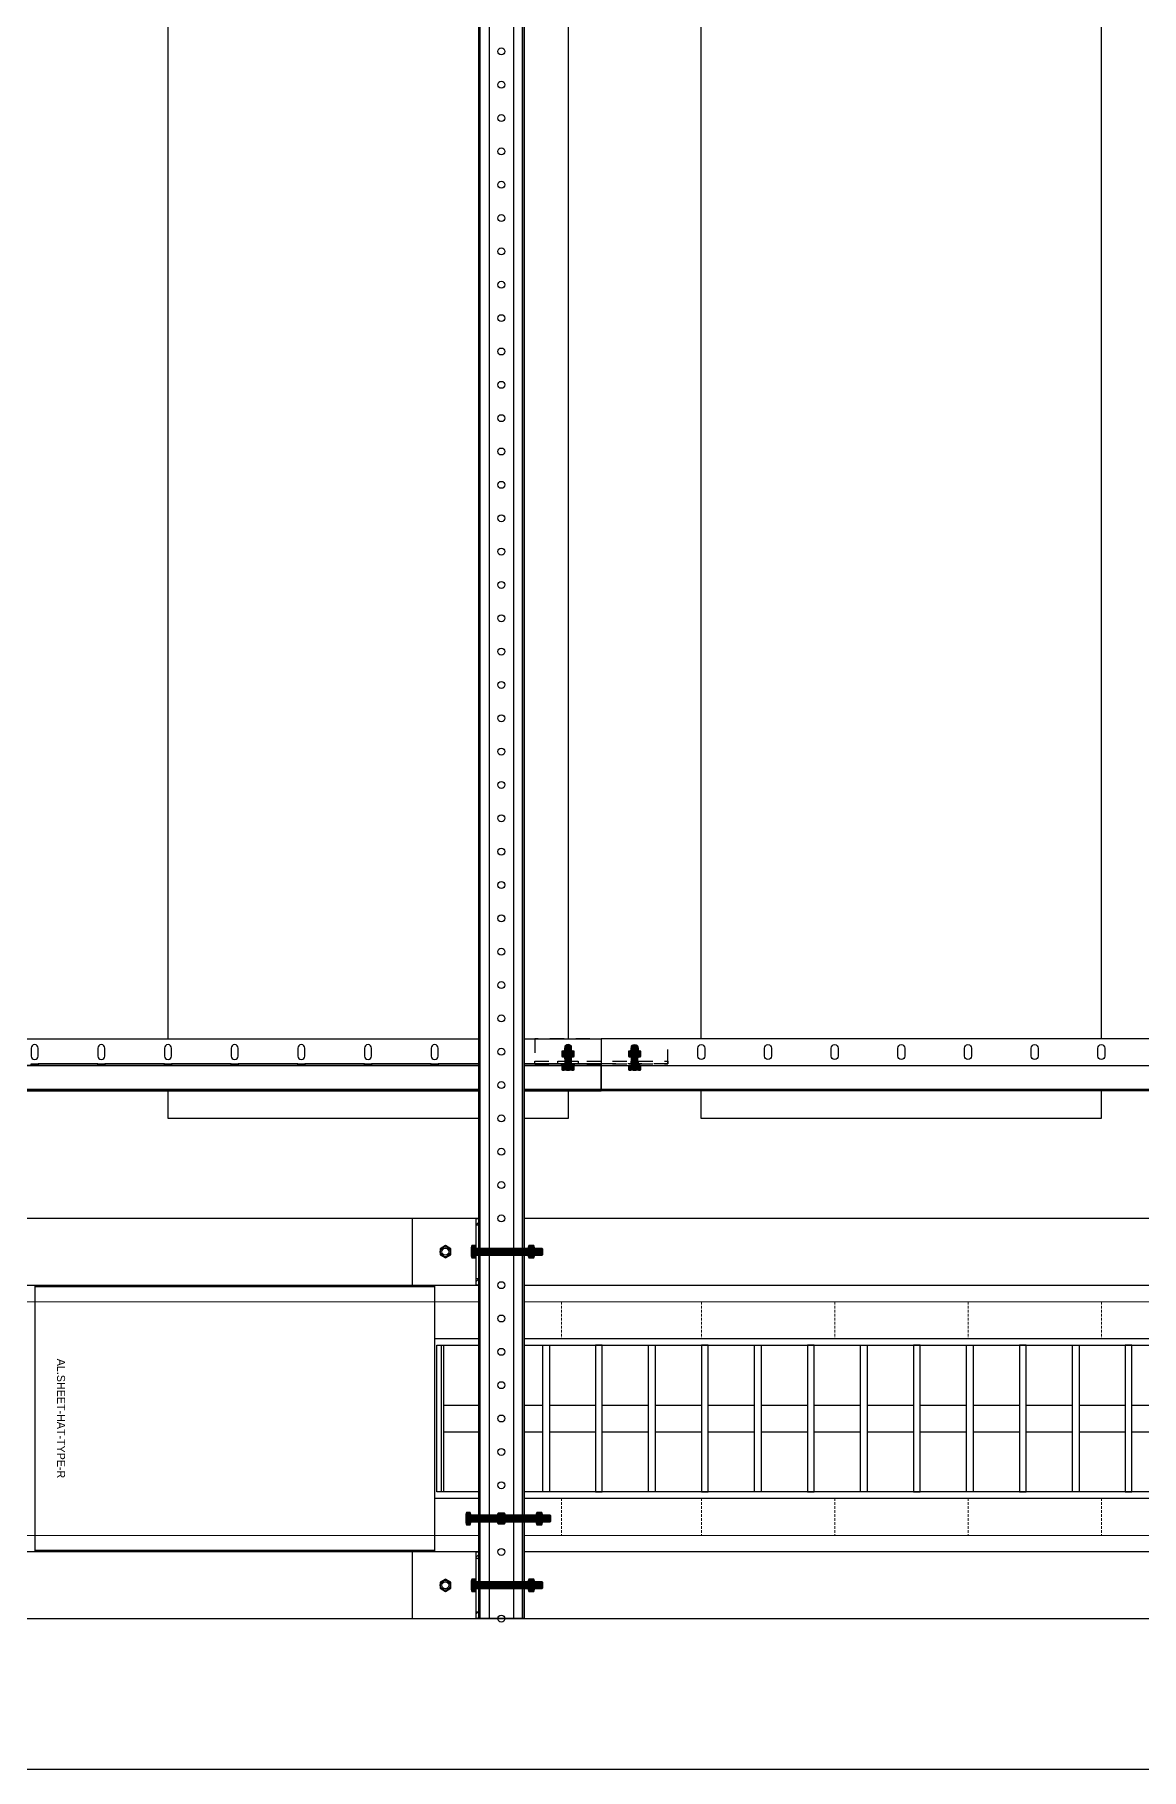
# Model space of a CAD drawing. Header units: millimetres. Extents: x -962357 to -591296, y -223672 to 59420.
# Drawn here: x -786230 to -785400, y -179329 to -178029 of the extents above; entities that cross this region are included whole.
import ezdxf
from ezdxf.enums import TextEntityAlignment as Align

# ---------------------------------------------------------------- set-up
doc = ezdxf.new("R2010")
doc.units = ezdxf.units.MM
doc.linetypes.add('DPA_Hidden 50', pattern=[3, 2, -1])
doc.linetypes.add('TA_HL_003.00000', pattern=[19.5, 10.65, -8.85])
for name, color, linetype in [('000 - H A T C H', 8, 'Continuous'), ('000 - WIPEOUT', 250, 'Continuous'), ('001 - ASCESSORIES', 251, 'Continuous'), ('A04_TUBE SERIES', 2, 'Continuous'), ('A11_ALU.SOLID SHEET', 2, 'Continuous')]:
    doc.layers.add(name, color=color, linetype=linetype)
doc.layers.add('A-GLAZ-CURT', color=2, linetype='Continuous', lineweight=9)
pattern_1 = [(110, (-0.5, 0), (-0.939693, -0.34202), []), (110, (-0.2012, 0.6409), (-0.939693, -0.34202), [1.25, -0.25, 0, -0.25])]

# ---------------------------------------------------------------- blocks, each defined once
blk = doc.blocks.new('*U4626')
at = {"layer": 'A11_ALU.SOLID SHEET', "color": 0}
blk.add_lwpolyline([(300, -98.8), (300, 98.8), (0, 98.8), (0, -98.8)], close=True, dxfattribs=at)
at = {"layer": 'Defpoints', "color": 250}
blk.add_point((0, 0), dxfattribs=at)
blk.add_text('AL.SHEET-HAT-TYPE-R', height=6, rotation=270, dxfattribs=at).set_placement((15, 0), align=Align.BOTTOM_CENTER)
blk = doc.blocks.new('*U4621')
at = {"color": 1}
blk.add_wipeout([(600, -60), (-600, -60), (-600, 60), (600, 60)], dxfattribs=at).dxf.layer = '000 - WIPEOUT'
at = {"layer": '001 - ASCESSORIES', "color": 0}
blk.add_lwpolyline([(600, -60), (-600, -60), (-600, 60), (600, 60)], close=True, dxfattribs=at)
at = {"layer": '001 - ASCESSORIES'}
for points in [[(-593.5, -55), (-598.5, -55), (-598.5, 55), (-593.5, 55)], [(595, -55), (-595, -55), (-595, 55), (595, 55)], [(-558.8, -55), (-553.8, -55), (-553.8, 55), (-558.8, 55)], [(-514, -55), (-519, -55), (-519, 55), (-514, 55)], [(-479.3, -55), (-474.3, -55), (-474.3, 55), (-479.3, 55)], [(-434.6, -55), (-439.6, -55), (-439.6, 55), (-434.6, 55)], [(-399.8, -55), (-394.8, -55), (-394.8, 55), (-399.8, 55)], [(-355.1, -55), (-360.1, -55), (-360.1, 55), (-355.1, 55)], [(-320.4, -55), (-315.4, -55), (-315.4, 55), (-320.4, 55)], [(-275.6, -55), (-280.6, -55), (-280.6, 55), (-275.6, 55)], [(-240.9, -55), (-235.9, -55), (-235.9, 55), (-240.9, 55)], [(-196.2, -55), (-201.2, -55), (-201.2, 55), (-196.2, 55)], [(-161.4, -55), (-156.4, -55), (-156.4, 55), (-161.4, 55)], [(-116.7, -55), (-121.7, -55), (-121.7, 55), (-116.7, 55)], [(-82, -55), (-77, -55), (-77, 55), (-82, 55)]]:
    blk.add_lwpolyline(points, close=True, dxfattribs=at)
for points in [[(-593.5, 10), (-558.8, 10)], [(-553.8, 10), (-519, 10)], [(-514, 10), (-479.3, 10)], [(-474.3, 10), (-439.6, 10)], [(-434.6, 10), (-399.8, 10)], [(-394.8, 10), (-360.1, 10)], [(-355.1, 10), (-320.4, 10)], [(-315.4, 10), (-280.6, 10)], [(-275.6, 10), (-240.9, 10)], [(-235.9, 10), (-201.2, 10)], [(-196.2, 10), (-161.4, 10)], [(-156.4, 10), (-121.7, 10)], [(-116.7, 10), (-82, 10)], [(-77, 10), (-42.2, 10)], [(-593.5, -10), (-558.8, -10)], [(-553.8, -10), (-519, -10)], [(-514, -10), (-479.3, -10)], [(-474.3, -10), (-439.6, -10)], [(-434.6, -10), (-399.8, -10)], [(-394.8, -10), (-360.1, -10)], [(-355.1, -10), (-320.4, -10)], [(-315.4, -10), (-280.6, -10)], [(-275.6, -10), (-240.9, -10)], [(-235.9, -10), (-201.2, -10)], [(-196.2, -10), (-161.4, -10)], [(-156.4, -10), (-121.7, -10)], [(-116.7, -10), (-82, -10)], [(-77, -10), (-42.2, -10)]]:
    blk.add_lwpolyline(points, dxfattribs=at)
blk = doc.blocks.new('*U4646')
blk.add_attdef('EXTR.OVL-LENGTH_', (-25, -59.1), '', height=5)
blk.add_wipeout([(-25, 0), (25, 0), (25, 67400), (-25, 67400)]).dxf.layer = '000 - WIPEOUT'
at = {"layer": 'A04_TUBE SERIES', "color": 0}
blk.add_lwpolyline([(-25, 0), (25, 0), (25, 67400), (-25, 67400)], close=True, dxfattribs=at)
blk = doc.blocks.new('*U4648')
blk.add_attdef('EXTR.OVL-LENGTH_', (-25, -59.1), '', height=5)
blk.add_wipeout([(-25, 0), (25, 0), (25, 67400), (-25, 67400)]).dxf.layer = '000 - WIPEOUT'
at = {"layer": 'A04_TUBE SERIES', "color": 0}
blk.add_lwpolyline([(-25, 0), (25, 0), (25, 67400), (-25, 67400)], close=True, dxfattribs=at)
blk = doc.blocks.new('*U4717')
at = {"color": 3}
for points in [[(-1050, -32050), (1050, -32050), (1050, -32350), (-1050, -32350)], [(-1050, -32450), (1050, -32450), (1050, -32750), (-1050, -32750)]]:
    blk.add_wipeout(points, dxfattribs=at).dxf.layer = '000 - WIPEOUT'
at = {"layer": 'A11_ALU.SOLID SHEET', "color": 0, "linetype": 'ByBlock'}
for points in [[(-1050, -32350), (1050, -32350), (1050, -32050), (-1050, -32050)], [(-1050, -32750), (1050, -32750), (1050, -32450), (-1050, -32450)]]:
    blk.add_lwpolyline(points, close=True, dxfattribs=at)
blk = doc.blocks.new('000 - ASSCESSORIES_FAMELINE_GALV.BRACKET_FITTING_Z-PROFILE_HR-02AA_TOP_VIEW')
blk.add_wipeout([(-1200, 39), (1200, 39), (1200, 0), (-1200, 0)]).dxf.layer = '000 - WIPEOUT'
at = {"layer": '001 - ASCESSORIES', "linetype": 'Continuous'}
for p, q in [((-1200, 39), (1200, 39)), ((-1200, 0), (1200, 0))]:
    blk.add_line(p, q, dxfattribs=at)
at = {"layer": '001 - ASCESSORIES', "color": 1, "linetype": 'ByBlock'}
for p, q in [((822.4, 20.2), (822.4, 19)), ((872.4, 20.2), (872.4, 19)), ((922.4, 20.2), (922.4, 19)), ((972.4, 20.2), (972.4, 19)), ((1022.4, 20.2), (1022.4, 19)), ((1072.4, 20.2), (1072.4, 19)), ((1122.4, 20.2), (1122.4, 19)), ((1172.4, 20.2), (1172.4, 19))]:
    blk.add_line(p, q, dxfattribs=at)
at = {"layer": '001 - ASCESSORIES', "color": 0, "linetype": 'ByBlock'}
blk.add_lwpolyline([(-1200, 39), (1200, 39), (1200, 19), (-1200, 19)], close=True, dxfattribs=at)
at = {"layer": '001 - ASCESSORIES'}
for points in [[(777.6, 26), (777.6, 32, 1), (772.4, 32), (772.4, 26, 1)], [(827.6, 26), (827.6, 32, 1), (822.4, 32), (822.4, 26, 1)], [(877.6, 26), (877.6, 32, 1), (872.4, 32), (872.4, 26, 1)], [(927.6, 26), (927.6, 32, 1), (922.4, 32), (922.4, 26, 1)], [(977.6, 26), (977.6, 32, 1), (972.4, 32), (972.4, 26, 1)], [(1027.6, 26), (1027.6, 32, 1), (1022.4, 32), (1022.4, 26, 1)], [(1077.6, 26), (1077.6, 32, 1), (1072.4, 32), (1072.4, 26, 1)], [(1127.6, 26), (1127.6, 32, 1), (1122.4, 32), (1122.4, 26, 1)], [(1177.6, 26), (1177.6, 32, 1), (1172.4, 32), (1172.4, 26, 1)]]:
    blk.add_lwpolyline(points, format="xyb", close=True, dxfattribs=at)
blk.add_lwpolyline([(-1200, 19), (1200, 19), (1200, 0), (-1200, 0)], close=True, dxfattribs=at)
at = {"layer": '001 - ASCESSORIES', "color": 1, "linetype": 'ByBlock'}
for points in [[(772.4, 20.2), (777.6, 20.2), (777.6, 19), (772.4, 19)], [(822.4, 20.2), (777.6, 20.2), (777.6, 19), (822.4, 19)], [(822.4, 20.2), (827.6, 20.2), (827.6, 19), (822.4, 19)], [(872.4, 20.2), (827.6, 20.2), (827.6, 19), (872.4, 19)], [(872.4, 20.2), (877.6, 20.2), (877.6, 19), (872.4, 19)], [(922.4, 20.2), (877.6, 20.2), (877.6, 19), (922.4, 19)], [(922.4, 20.2), (927.6, 20.2), (927.6, 19), (922.4, 19)], [(972.4, 20.2), (927.6, 20.2), (927.6, 19), (972.4, 19)], [(972.4, 20.2), (977.6, 20.2), (977.6, 19), (972.4, 19)], [(1022.4, 20.2), (977.6, 20.2), (977.6, 19), (1022.4, 19)], [(1022.4, 20.2), (1027.6, 20.2), (1027.6, 19), (1022.4, 19)], [(1072.4, 20.2), (1027.6, 20.2), (1027.6, 19), (1072.4, 19)], [(1072.4, 20.2), (1077.6, 20.2), (1077.6, 19), (1072.4, 19)], [(1122.4, 20.2), (1077.6, 20.2), (1077.6, 19), (1122.4, 19)], [(1122.4, 20.2), (1127.6, 20.2), (1127.6, 19), (1122.4, 19)], [(1172.4, 20.2), (1127.6, 20.2), (1127.6, 19), (1172.4, 19)], [(1172.4, 20.2), (1177.6, 20.2), (1177.6, 19), (1172.4, 19)], [(1200, 20.2), (1177.6, 20.2), (1177.6, 19), (1200, 19)]]:
    blk.add_lwpolyline(points, close=True, dxfattribs=at)
at = {"layer": '001 - ASCESSORIES', "color": 2}
blk.add_lwpolyline([(-1200, 1.2), (1200, 1.2), (1200, 0), (-1200, 0)], close=True, dxfattribs=at)
blk = doc.blocks.new('000 - ASSCESSORIES_FAMELINE_GALV._SPICE-FOR_HR-02A_TOP_VIEW')
at = {"layer": '001 - ASCESSORIES', "color": 0, "linetype": 'ByBlock'}
blk.add_lwpolyline([(-50, 0), (50, 0), (50, 18.8), (-50, 18.8)], close=True, dxfattribs=at)
at = {"layer": '001 - ASCESSORIES', "linetype": 'ByBlock'}
blk.add_lwpolyline([(-50, 2), (50, 2), (50, 0), (-50, 0)], close=True, dxfattribs=at)
at = {"layer": '001 - ASCESSORIES', "color": 1}
for points in [[(-32.6, 2), (-17.4, 2), (-17.4, 0), (-32.6, 0)], [(22.4, 2), (27.6, 2), (27.6, 0), (22.4, 0)]]:
    blk.add_lwpolyline(points, close=True, dxfattribs=at)
blk = doc.blocks.new('*U4662')
at = {"color": 1}
for p, q in [((-3.5, 4.5), (3.5, 4.5)), ((-3.5, 0), (3.5, 0))]:
    blk.add_line(p, q, dxfattribs=at)
at = {"color": 0}
for points in [[(-2.3, 4.2, 0.249893), (-4.6, 4.2), (-4.6, 0.3, 0.249893), (-2.3, 0.3)], [(2.3, 4.2, 0.062422), (0, 4.5, 0.062422), (-2.3, 4.2), (-2.3, 0.3, 0.061692), (0, 0, 0.061692), (2.3, 0.3)], [(4.6, 4.2, 0.249893), (2.3, 4.2), (2.3, 0.3, 0.249893), (4.6, 0.3)]]:
    blk.add_lwpolyline(points, format="xyb", close=True, dxfattribs=at)
blk = doc.blocks.new('*U4707')
at = {"layer": '000 - H A T C H'}
h = blk.add_hatch(color=250, dxfattribs=at)
h.dxf.hatch_style = 1
edge = h.paths.add_edge_path()
edge.add_line((0.3, 4.6), (4.2, 4.6))
edge.add_arc((2, 3.5), 2.45, 0, 28.0609, ccw=False)
edge.add_line((4.5, 3.5), (4.5, 0))
edge.add_arc((-4.9, 0), 9.36, -0.0239, 0.0239, ccw=False)
edge.add_line((4.5, 0), (4.5, 0))
edge.add_arc((-4.9, 0), 9.36, -0.0239, 0.0239, ccw=False)
edge.add_line((4.5, 0), (4.5, -3.5))
edge.add_arc((2, -3.5), 2.45, -28.0609, 0, ccw=False)
edge.add_line((4.2, -4.6), (0.3, -4.6))
edge.add_arc((2.5, -3.5), 2.45, 180, 208.0609, ccw=False)
edge.add_line((0, -3.5), (0, 3.5))
edge.add_arc((2.5, 3.5), 2.45, 151.9391, 180, ccw=False)
at = {"layer": '001 - ASCESSORIES', "color": 0, "rotation": 270}
blk.add_blockref('*U4662', (0, 0), dxfattribs=at)
blk = doc.blocks.new('*U4682')
at = {"color": 1}
for p, q in [((-3.5, 3.5), (3.5, 3.5)), ((-3.5, 0), (3.5, 0))]:
    blk.add_line(p, q, dxfattribs=at)
at = {"color": 0}
for points in [[(-2.3, 3.2, 0.249855), (-4.6, 3.2), (-4.6, 0.3, 0.249855), (-2.3, 0.3)], [(2.3, 3.2, 0.062432), (0, 3.5, 0.062432), (-2.3, 3.2), (-2.3, 0.3, 0.061701), (0, 0, 0.061701), (2.3, 0.3)], [(4.6, 3.2, 0.249855), (2.3, 3.2), (2.3, 0.3, 0.249855), (4.6, 0.3)]]:
    blk.add_lwpolyline(points, format="xyb", close=True, dxfattribs=at)
blk = doc.blocks.new('*U4688')
at = {"layer": '000 - H A T C H'}
h = blk.add_hatch(dxfattribs=at)
h.set_pattern_fill('ANSI35', color=8, scale=4, angle=65)
h.set_pattern_definition(pattern_1)
h.paths.add_polyline_path([(0, -2.5), (14.5, -2.5), (14.5, 2.5), (0, 2.5)])
at = {"color": 8}
blk.add_line((14.5, -2.5), (14.5, 2.5), dxfattribs=at)
at = {"color": 1}
blk.add_lwpolyline([(14.5, 2.5), (0, 2.5), (0, -2.5), (14.5, -2.5), (15, -2), (15, 2)], close=True, dxfattribs=at)
blk = doc.blocks.new('*U4699')
at = {"layer": '000 - H A T C H'}
h = blk.add_hatch(color=250, dxfattribs=at)
h.dxf.hatch_style = 1
edge = h.paths.add_edge_path()
edge.add_line((-0.3, -4.6), (-3.2, -4.6))
edge.add_arc((-1, -3.5), 2.45, 180, 208.0569, ccw=False)
edge.add_line((-3.5, -3.5), (-3.5, 0))
edge.add_arc((5.9, 0), 9.36, 179.9761, 180.0239, ccw=False)
edge.add_line((-3.5, 0), (-3.5, 0))
edge.add_arc((5.9, 0), 9.36, 179.9761, 180.0239, ccw=False)
edge.add_line((-3.5, 0), (-3.5, 3.5))
edge.add_arc((-1, 3.5), 2.45, 151.9431, 180, ccw=False)
edge.add_line((-3.2, 4.6), (-0.3, 4.6))
edge.add_arc((-2.5, 3.5), 2.45, 360, 388.0569, ccw=False)
edge.add_line((0, 3.5), (0, -3.5))
edge.add_arc((-2.5, -3.5), 2.45, 331.9431, 360, ccw=False)
blk.add_blockref('*U4688', (0, 0))
at = {"layer": '001 - ASCESSORIES', "rotation": 90}
blk.add_blockref('*U4682', (0, 0), dxfattribs=at)
blk = doc.blocks.new('*U4946')
at = {"linetype": 'ByBlock'}
blk.add_wipeout([(-33561, 0), (-32400, 0), (-32400, 39), (-33561, 39)], dxfattribs=at).dxf.layer = '001 - ASCESSORIES'
at = {"color": 1, "linetype": 'ByBlock'}
for points in [[(-32777.6, 7), (-32777.6, 13, -1), (-32772.4, 13), (-32772.4, 7, -1)], [(-32727.6, 7), (-32727.6, 13, -1), (-32722.4, 13), (-32722.4, 7, -1)], [(-32677.6, 7), (-32677.6, 13, -1), (-32672.4, 13), (-32672.4, 7, -1)], [(-32627.6, 7), (-32627.6, 13, -1), (-32622.4, 13), (-32622.4, 7, -1)], [(-32577.6, 7), (-32577.6, 13, -1), (-32572.4, 13), (-32572.4, 7, -1)], [(-32527.6, 7), (-32527.6, 13, -1), (-32522.4, 13), (-32522.4, 7, -1)], [(-32477.6, 7), (-32477.6, 13, -1), (-32472.4, 13), (-32472.4, 7, -1)], [(-32427.6, 7), (-32427.6, 13, -1), (-32422.4, 13), (-32422.4, 7, -1)]]:
    blk.add_lwpolyline(points, format="xyb", close=True, dxfattribs=at)
at = {"layer": '001 - ASCESSORIES', "linetype": 'ByBlock', "rotation": 180}
blk.add_blockref('000 - ASSCESSORIES_FAMELINE_GALV.BRACKET_FITTING_Z-PROFILE_HR-02AA_TOP_VIEW', (-31200, 39), dxfattribs=at)
at = {"layer": '001 - ASCESSORIES', "rotation": 270}
for name, p in [('*U4699', (-32425, 20)), ('*U4707', (-32425, 13.6))]:
    blk.add_blockref(name, p, dxfattribs=at)
at = {"color": 1, "linetype": 'ByBlock'}
blk.add_lwpolyline([(-32400, 20), (-33561, 20), (-33561, 39), (-32400, 39)], close=True, dxfattribs=at)
at = {"layer": '001 - ASCESSORIES'}
blk.add_lwpolyline([(-33561, 39), (-32400, 39), (-32400, 37.8), (-33561, 37.8)], close=True, dxfattribs=at)
at = {"layer": '001 - ASCESSORIES', "color": 1, "linetype": 'ByBlock'}
blk.add_lwpolyline([(-33561, 0), (-32400, 0), (-32400, 20), (-33561, 20)], close=True, dxfattribs=at)
at = {"layer": '001 - ASCESSORIES', "linetype": 'TA_HL_003.00000', "rotation": 180}
blk.add_blockref('000 - ASSCESSORIES_FAMELINE_GALV._SPICE-FOR_HR-02A_TOP_VIEW', (-32400, 18.8), dxfattribs=at)
at = {"layer": '001 - ASCESSORIES', "rotation": 270}
for name, p in [('*U4699', (-32375, 20)), ('*U4707', (-32375, 13.6))]:
    blk.add_blockref(name, p, dxfattribs=at)
blk = doc.blocks.new('*U4945')
at = {"color": 6}
blk.add_wipeout([(1425, -17), (-1425, -17), (-1425, 17), (1425, 17)], dxfattribs=at).dxf.layer = '000 - WIPEOUT'
at = {"layer": '001 - ASCESSORIES', "color": 0, "linetype": 'ByBlock'}
for p, q in [((1425, 15.8), (-1425, 15.8)), ((1425, -15.8), (-1425, -15.8))]:
    blk.add_line(p, q, dxfattribs=at)
at = {"layer": '001 - ASCESSORIES', "color": 1}
blk.add_lwpolyline([(1425, 17), (1425, -17), (-1425, -17), (-1425, 17)], close=True, dxfattribs=at)
at = {"layer": '001 - ASCESSORIES', "color": 0, "linetype": 'ByBlock'}
for points in [[(-1425, 17), (-1425, 9), (1425, 9), (1425, 17)], [(-1425, -9), (-1425, -17), (1425, -17), (1425, -9)]]:
    blk.add_lwpolyline(points, close=True, dxfattribs=at)
at = {"layer": '001 - ASCESSORIES', "color": 1, "linetype": 'Continuous'}
for centre in [(250, 0), (275, 0), (300, 0), (325, 0), (350, 0), (375, 0), (400, 0), (425, 0), (450, 0), (475, 0), (500, 0), (525, 0), (550, 0), (575, 0), (600, 0), (625, 0), (650, 0), (675, 0), (700, 0), (725, 0), (750, 0), (775, 0), (800, 0), (825, 0), (850, 0), (875, 0), (900, 0), (925, 0), (950, 0), (975, 0), (1000, 0), (1025, 0), (1050, 0), (1075, 0), (1100, 0), (1125, 0), (1150, 0), (1175, 0), (1200, 0), (1225, 0), (1250, 0), (1275, 0), (1300, 0), (1325, 0), (1350, 0), (1375, 0), (1400, 0), (1425, 0)]:
    blk.add_circle(centre, 2.6, dxfattribs=at)
blk = doc.blocks.new('*U4663')
at = {"layer": '001 - ASCESSORIES', "color": 0}
blk.add_lwpolyline([(4.6, 0), (2.3, 4), (-2.3, 4), (-4.6, 0), (-2.3, -4), (2.3, -4)], close=True, dxfattribs=at)
at = {"layer": '001 - ASCESSORIES', "color": 8}
blk.add_circle((0, 0), 3.85, dxfattribs=at)
at = {"layer": '001 - ASCESSORIES', "color": 0}
blk.add_circle((0, 0), 2.6, dxfattribs=at)
blk = doc.blocks.new('*U4664')
at = {"layer": '000 - H A T C H'}
h = blk.add_hatch(color=250, dxfattribs=at)
h.dxf.hatch_style = 1
h.paths.add_polyline_path([(4, -2.3), (4, 2.3), (0, 4.6), (-4, 2.3), (-4, -2.3), (0, -4.6)])
h.paths.add_polyline_path([(0, -2.6, -1), (0, 2.6, -1)], flags=16)
at = {"layer": '001 - ASCESSORIES', "color": 0, "rotation": 270}
blk.add_blockref('*U4663', (0, 0), dxfattribs=at)
blk = doc.blocks.new('*U4696')
at = {"layer": '000 - H A T C H'}
h = blk.add_hatch(dxfattribs=at)
h.set_pattern_fill('ANSI35', color=8, scale=4, angle=65)
h.set_pattern_definition(pattern_1)
h.paths.add_polyline_path([(0, -2.5), (59.5, -2.5), (59.5, 2.5), (0, 2.5)])
at = {"color": 8}
blk.add_line((59.5, -2.5), (59.5, 2.5), dxfattribs=at)
at = {"color": 1}
blk.add_lwpolyline([(59.5, 2.5), (0, 2.5), (0, -2.5), (59.5, -2.5), (60, -2), (60, 2)], close=True, dxfattribs=at)
blk = doc.blocks.new('*U4748')
at = {"layer": '000 - H A T C H'}
h = blk.add_hatch(color=250, dxfattribs=at)
h.dxf.hatch_style = 1
edge = h.paths.add_edge_path()
edge.add_line((-0.3, -4.6), (-3.2, -4.6))
edge.add_arc((-1, -3.5), 2.45, 180, 208.0569, ccw=False)
edge.add_line((-3.5, -3.5), (-3.5, 0))
edge.add_arc((5.9, 0), 9.36, 179.9761, 180.0239, ccw=False)
edge.add_line((-3.5, 0), (-3.5, 0))
edge.add_arc((5.9, 0), 9.36, 179.9761, 180.0239, ccw=False)
edge.add_line((-3.5, 0), (-3.5, 3.5))
edge.add_arc((-1, 3.5), 2.45, 151.9431, 180, ccw=False)
edge.add_line((-3.2, 4.6), (-0.3, 4.6))
edge.add_arc((-2.5, 3.5), 2.45, 360, 388.0569, ccw=False)
edge.add_line((0, 3.5), (0, -3.5))
edge.add_arc((-2.5, -3.5), 2.45, 331.9431, 360, ccw=False)
blk.add_blockref('*U4696', (0, 0))
at = {"layer": '001 - ASCESSORIES', "rotation": 90}
blk.add_blockref('*U4682', (0, 0), dxfattribs=at)
blk = doc.blocks.new('*U4821')
at = {"layer": '001 - ASCESSORIES'}
blk.add_blockref('*U4748', (-23, 0), dxfattribs=at)
at = {"layer": '001 - ASCESSORIES', "color": 2}
for rotation in [90, 90, 270, 270]:
    blk.add_blockref('*U4664', (0, 0), dxfattribs=dict(at, rotation=rotation))
at = {"layer": '001 - ASCESSORIES', "color": 1}
blk.add_blockref('*U4707', (26.2, 0), dxfattribs=at)
blk = doc.blocks.new('000 - ASSCESSORIES_FAMELINE_AL.EXTR._L-PROFILE_50x68mm._non-code_TOP_VIEW')
blk.add_wipeout([(-50, -25), (0, -25), (0, 25), (-50, 25)]).dxf.layer = '000 - WIPEOUT'
at = {"layer": '000 - H A T C H'}
h = blk.add_hatch(dxfattribs=at)
h.set_pattern_fill('ANSI32', color=8, scale=0.5)
h.set_pattern_definition([(45, (-14193.569, 11847.092), (-3.367596, 3.367596), []), (45, (-14191.324, 11847.092), (-3.367596, 3.367596), [])])
h.paths.add_polyline_path([(-2, 20), (0, 20), (0, 25), (-2, 25)])
h.paths.add_polyline_path([(0, -20), (-2, -20), (-2, -25), (0, -25)])
at = {"layer": '001 - ASCESSORIES', "color": 0}
for p, q in [((0, 20), (-2, 20)), ((-2, -20), (0, -20))]:
    blk.add_line(p, q, dxfattribs=at)
at = {"layer": '001 - ASCESSORIES', "color": 1}
blk.add_line((-2, -20), (-2, 20), dxfattribs=at)
at = {"layer": '001 - ASCESSORIES'}
blk.add_lwpolyline([(-50, -25), (0, -25), (0, 25), (-50, 25)], close=True, dxfattribs=at)
at = {"layer": '001 - ASCESSORIES', "color": 0}
for points in [[(-2, 25), (0, 25), (0, 20), (-2, 20)], [(-2, -20), (0, -20), (0, -25), (-2, -25)]]:
    blk.add_lwpolyline(points, close=True, dxfattribs=at)
at = {"layer": '001 - ASCESSORIES', "color": 1}
blk.add_circle((-25, 0), 2.6, dxfattribs=at)
blk = doc.blocks.new('*U4738')
at = {"layer": '001 - ASCESSORIES', "color": 0}
blk.add_blockref('000 - ASSCESSORIES_FAMELINE_AL.EXTR._L-PROFILE_50x68mm._non-code_TOP_VIEW', (0, 0), dxfattribs=at)
blk = doc.blocks.new('*U4683')
blk.add_circle((0, 0), 3.66)
at = {"layer": '001 - ASCESSORIES', "color": 0}
blk.add_lwpolyline([(4.6, 0), (2.3, 4), (-2.3, 4), (-4.6, 0), (-2.3, -4), (2.3, -4)], close=True, dxfattribs=at)
at = {"layer": '001 - ASCESSORIES', "color": 8}
blk.add_circle((0, 0), 3.85, dxfattribs=at)
blk = doc.blocks.new('*U4715')
at = {"layer": '001 - ASCESSORIES', "rotation": 90}
blk.add_blockref('*U4683', (0, 0), dxfattribs=at)
blk = doc.blocks.new('*U4751')
at = {"layer": '001 - ASCESSORIES'}
blk.add_blockref('*U4715', (0, 0), dxfattribs=at)
blk = doc.blocks.new('*U4694')
at = {"layer": '000 - H A T C H'}
h = blk.add_hatch(dxfattribs=at)
h.set_pattern_fill('ANSI35', color=8, scale=4, angle=65)
h.set_pattern_definition(pattern_1)
h.paths.add_polyline_path([(0, -2.5), (49.5, -2.5), (49.5, 2.5), (0, 2.5)])
at = {"color": 8}
blk.add_line((49.5, -2.5), (49.5, 2.5), dxfattribs=at)
at = {"color": 1}
blk.add_lwpolyline([(49.5, 2.5), (0, 2.5), (0, -2.5), (49.5, -2.5), (50, -2), (50, 2)], close=True, dxfattribs=at)
blk = doc.blocks.new('*U4746')
at = {"layer": '000 - H A T C H'}
h = blk.add_hatch(color=250, dxfattribs=at)
h.dxf.hatch_style = 1
edge = h.paths.add_edge_path()
edge.add_line((-0.3, -4.6), (-3.2, -4.6))
edge.add_arc((-1, -3.5), 2.45, 180, 208.0569, ccw=False)
edge.add_line((-3.5, -3.5), (-3.5, 0))
edge.add_arc((5.9, 0), 9.36, 179.9761, 180.0239, ccw=False)
edge.add_line((-3.5, 0), (-3.5, 0))
edge.add_arc((5.9, 0), 9.36, 179.9761, 180.0239, ccw=False)
edge.add_line((-3.5, 0), (-3.5, 3.5))
edge.add_arc((-1, 3.5), 2.45, 151.9431, 180, ccw=False)
edge.add_line((-3.2, 4.6), (-0.3, 4.6))
edge.add_arc((-2.5, 3.5), 2.45, 360, 388.0569, ccw=False)
edge.add_line((0, 3.5), (0, -3.5))
edge.add_arc((-2.5, -3.5), 2.45, 331.9431, 360, ccw=False)
blk.add_blockref('*U4694', (0, 0))
at = {"layer": '001 - ASCESSORIES', "rotation": 90}
blk.add_blockref('*U4682', (0, 0), dxfattribs=at)
blk = doc.blocks.new('*U4752')
at = {"layer": '001 - ASCESSORIES'}
for name, p in [('*U4746', (0, 0)), ('*U4707', (39.2, 0))]:
    blk.add_blockref(name, p, dxfattribs=at)
blk = doc.blocks.new('*U4794')
at = {"color": 2}
blk.add_blockref('*U4738', (0, 0), dxfattribs=at)
for name, p in [('*U4751', (-25, 0)), ('*U4752', (-2, 0))]:
    blk.add_blockref(name, p)
blk = doc.blocks.new('*U4956')
blk.add_lwpolyline([(27650, -552), (-107450, -552), (-107450, -3555), (27650, -3555)], close=True)
at = {"layer": 'A11_ALU.SOLID SHEET', "color": 1}
blk.add_blockref('*U4626', (-41550, -3292), dxfattribs=at)
blk.add_blockref('*U4621', (-40650, -3292))
at = {"layer": 'A04_TUBE SERIES', "color": 0, "linetype": 'ByBlock', "rotation": 90}
for name, p in [('*U4646', (-39950, -3167)), ('*U4648', (-39950, -3417))]:
    blk.add_blockref(name, p, dxfattribs=at)
at = {"layer": 'A11_ALU.SOLID SHEET', "color": 0, "linetype": 'ByBlock', "xscale": -1, "rotation": 90}
blk.add_blockref('*U4717', (-73500, -2017), dxfattribs=at)
at = {"layer": '001 - ASCESSORIES', "linetype": 'ByBlock', "rotation": 180}
blk.add_blockref('*U4946', (-73525, -3007.3), dxfattribs=at)
at = {"layer": '001 - ASCESSORIES', "linetype": 'ByBlock', "rotation": 270}
blk.add_blockref('*U4945', (-41200, -2017), dxfattribs=at)
at = {"layer": '001 - ASCESSORIES', "linetype": 'ByBlock'}
for name, p in [('*U4794', (-41217, -3167)), ('*U4821', (-41200, -3367)), ('*U4794', (-41217, -3417))]:
    blk.add_blockref(name, p, dxfattribs=at)
blk.add_blockref('*U4794', (-41217, -3417), dxfattribs=at)
blk = doc.blocks.new('DPA_CP_Metal Ceiling Luminaire2 - Linear Luminaire-12404975-4160-01 UPPER PLATFORM LEVEL - REFLECTED CEILING PLAN')
at = {"layer": 'A-GLAZ-CURT'}
for p, q in [((-786932.4, 2701.5), (-786932.4, 2976.5)), ((-786932.4, 2976.5), (-785732.4, 2976.5)), ((-786932.4, 2976.5), (-786932.4, 2701.5)), ((-785732.4, 2976.5), (-786932.4, 2976.5)), ((-786932.4, 2976.5), (-785732.4, 2976.5)), ((-785732.4, 2976.5), (-785732.4, 2701.5)), ((-785732.4, 2701.5), (-785732.4, 2976.5)), ((-786932.4, 2939), (-786932.4, 2701.5)), ((-786932.4, 2926.5), (-785732.4, 2926.5)), ((-785732.4, 2939), (-785732.4, 2701.5)), ((-786932.4, 2751.5), (-785732.4, 2751.5)), ((-785732.4, 2701.5), (-786932.4, 2701.5)), ((-785732.4, 2701.5), (-786932.4, 2701.5)), ((-786932.4, 2701.5), (-785732.4, 2701.5))]:
    blk.add_line(p, q, dxfattribs=at)
at = {"layer": 'A-GLAZ-CURT', "linetype": 'DPA_Hidden 50'}
for p, q in [((-786837.4, 2926.5), (-786837.4, 2751.5)), ((-786732.4, 2926.5), (-786732.4, 2751.5)), ((-786632.4, 2926.5), (-786632.4, 2751.5)), ((-786532.4, 2926.5), (-786532.4, 2751.5)), ((-786432.4, 2926.5), (-786432.4, 2751.5))]:
    blk.add_line(p, q, dxfattribs=at)
blk = doc.blocks.new('DPA_CP_Metal Ceiling Panel1 - Horizontal with Gap-13297912-4160-01 UPPER PLATFORM LEVEL - REFLECTED CEILING PLAN')
at = {"layer": 'A-GLAZ-CURT'}
for p, q in [((-786232.4, 151.5), (-786232.4, 426.5)), ((-786232.4, 151.5), (-786232.4, 426.5)), ((-786232.4, 426.5), (-785932.4, 426.5)), ((-786232.4, 426.5), (-785932.4, 426.5)), ((-786232.4, 151.5), (-786232.4, 426.5)), ((-785932.4, 151.5), (-785932.4, 426.5)), ((-785932.4, 426.5), (-785932.4, 151.5)), ((-785932.4, 426.5), (-785932.4, 151.5)), ((-786232.4, 376.5), (-785932.4, 376.5)), ((-786232.4, 201.5), (-785932.4, 201.5)), ((-786232.4, 151.5), (-785932.4, 151.5)), ((-785932.4, 151.5), (-786232.4, 151.5)), ((-785932.4, 151.5), (-786232.4, 151.5))]:
    blk.add_line(p, q, dxfattribs=at)
blk = doc.blocks.new('*U434')
at = {"layer": 'A11_ALU.SOLID SHEET', "color": 0}
blk.add_lwpolyline([(300, -98.8), (300, 98.8), (0, 98.8), (0, -98.8)], close=True, dxfattribs=at)
at = {"layer": 'Defpoints', "color": 250}
blk.add_point((0, 0), dxfattribs=at)
blk.add_text('AL.SHEET-HAT-TYPE-R', height=6, rotation=270, dxfattribs=at).set_placement((15, 0), align=Align.BOTTOM_CENTER)
blk = doc.blocks.new('*U453')
at = {"color": 1}
blk.add_wipeout([(600, -60), (-600, -60), (-600, 60), (600, 60)], dxfattribs=at).dxf.layer = '000 - WIPEOUT'
at = {"layer": '001 - ASCESSORIES', "color": 0}
blk.add_lwpolyline([(600, -60), (-600, -60), (-600, 60), (600, 60)], close=True, dxfattribs=at)
at = {"layer": '001 - ASCESSORIES'}
for points in [[(-593.5, -55), (-598.5, -55), (-598.5, 55), (-593.5, 55)], [(595, -55), (-595, -55), (-595, 55), (595, 55)], [(-558.8, -55), (-553.8, -55), (-553.8, 55), (-558.8, 55)], [(-514, -55), (-519, -55), (-519, 55), (-514, 55)], [(-479.3, -55), (-474.3, -55), (-474.3, 55), (-479.3, 55)], [(-434.6, -55), (-439.6, -55), (-439.6, 55), (-434.6, 55)], [(-399.8, -55), (-394.8, -55), (-394.8, 55), (-399.8, 55)], [(-355.1, -55), (-360.1, -55), (-360.1, 55), (-355.1, 55)], [(-320.4, -55), (-315.4, -55), (-315.4, 55), (-320.4, 55)], [(-275.6, -55), (-280.6, -55), (-280.6, 55), (-275.6, 55)], [(-240.9, -55), (-235.9, -55), (-235.9, 55), (-240.9, 55)], [(-196.2, -55), (-201.2, -55), (-201.2, 55), (-196.2, 55)], [(-161.4, -55), (-156.4, -55), (-156.4, 55), (-161.4, 55)], [(-116.7, -55), (-121.7, -55), (-121.7, 55), (-116.7, 55)], [(-82, -55), (-77, -55), (-77, 55), (-82, 55)]]:
    blk.add_lwpolyline(points, close=True, dxfattribs=at)
for points in [[(-593.5, 10), (-558.8, 10)], [(-553.8, 10), (-519, 10)], [(-514, 10), (-479.3, 10)], [(-474.3, 10), (-439.6, 10)], [(-434.6, 10), (-399.8, 10)], [(-394.8, 10), (-360.1, 10)], [(-355.1, 10), (-320.4, 10)], [(-315.4, 10), (-280.6, 10)], [(-275.6, 10), (-240.9, 10)], [(-235.9, 10), (-201.2, 10)], [(-196.2, 10), (-161.4, 10)], [(-156.4, 10), (-121.7, 10)], [(-116.7, 10), (-82, 10)], [(-77, 10), (-42.2, 10)], [(-593.5, -10), (-558.8, -10)], [(-553.8, -10), (-519, -10)], [(-514, -10), (-479.3, -10)], [(-474.3, -10), (-439.6, -10)], [(-434.6, -10), (-399.8, -10)], [(-394.8, -10), (-360.1, -10)], [(-355.1, -10), (-320.4, -10)], [(-315.4, -10), (-280.6, -10)], [(-275.6, -10), (-240.9, -10)], [(-235.9, -10), (-201.2, -10)], [(-196.2, -10), (-161.4, -10)], [(-156.4, -10), (-121.7, -10)], [(-116.7, -10), (-82, -10)], [(-77, -10), (-42.2, -10)]]:
    blk.add_lwpolyline(points, dxfattribs=at)
blk = doc.blocks.new('*U725')
blk.add_attdef('EXTR.OVL-LENGTH_', (-25, -59.1), '', height=5)
blk.add_wipeout([(-25, 0), (25, 0), (25, 67400), (-25, 67400)]).dxf.layer = '000 - WIPEOUT'
at = {"layer": 'A04_TUBE SERIES', "color": 0}
blk.add_lwpolyline([(-25, 0), (25, 0), (25, 67400), (-25, 67400)], close=True, dxfattribs=at)
blk = doc.blocks.new('*U726')
blk.add_attdef('EXTR.OVL-LENGTH_', (-25, -59.1), '', height=5)
blk.add_wipeout([(-25, 0), (25, 0), (25, 67400), (-25, 67400)]).dxf.layer = '000 - WIPEOUT'
at = {"layer": 'A04_TUBE SERIES', "color": 0}
blk.add_lwpolyline([(-25, 0), (25, 0), (25, 67400), (-25, 67400)], close=True, dxfattribs=at)
blk = doc.blocks.new('*U695')
at = {"color": 3}
for points in [[(-1050, -32050), (1050, -32050), (1050, -32350), (-1050, -32350)], [(-1050, -32450), (1050, -32450), (1050, -32750), (-1050, -32750)]]:
    blk.add_wipeout(points, dxfattribs=at).dxf.layer = '000 - WIPEOUT'
at = {"layer": 'A11_ALU.SOLID SHEET', "color": 0, "linetype": 'ByBlock'}
for points in [[(-1050, -32350), (1050, -32350), (1050, -32050), (-1050, -32050)], [(-1050, -32750), (1050, -32750), (1050, -32450), (-1050, -32450)]]:
    blk.add_lwpolyline(points, close=True, dxfattribs=at)
blk = doc.blocks.new('*U349')
at = {"color": 1}
for p, q in [((-3.5, 4.5), (3.5, 4.5)), ((-3.5, 0), (3.5, 0))]:
    blk.add_line(p, q, dxfattribs=at)
at = {"color": 0}
for points in [[(-2.3, 4.2, 0.249893), (-4.6, 4.2), (-4.6, 0.3, 0.249893), (-2.3, 0.3)], [(2.3, 4.2, 0.062422), (0, 4.5, 0.062422), (-2.3, 4.2), (-2.3, 0.3, 0.061692), (0, 0, 0.061692), (2.3, 0.3)], [(4.6, 4.2, 0.249893), (2.3, 4.2), (2.3, 0.3, 0.249893), (4.6, 0.3)]]:
    blk.add_lwpolyline(points, format="xyb", close=True, dxfattribs=at)
blk = doc.blocks.new('*U667')
at = {"layer": '000 - H A T C H'}
h = blk.add_hatch(color=250, dxfattribs=at)
h.dxf.hatch_style = 1
edge = h.paths.add_edge_path()
edge.add_line((0.3, 4.6), (4.2, 4.6))
edge.add_arc((2, 3.5), 2.45, 0, 28.0609, ccw=False)
edge.add_line((4.5, 3.5), (4.5, 0))
edge.add_arc((-4.9, 0), 9.36, -0.0239, 0.0239, ccw=False)
edge.add_line((4.5, 0), (4.5, 0))
edge.add_arc((-4.9, 0), 9.36, -0.0239, 0.0239, ccw=False)
edge.add_line((4.5, 0), (4.5, -3.5))
edge.add_arc((2, -3.5), 2.45, -28.0609, 0, ccw=False)
edge.add_line((4.2, -4.6), (0.3, -4.6))
edge.add_arc((2.5, -3.5), 2.45, 180, 208.0609, ccw=False)
edge.add_line((0, -3.5), (0, 3.5))
edge.add_arc((2.5, 3.5), 2.45, 151.9391, 180, ccw=False)
at = {"layer": '001 - ASCESSORIES', "color": 0, "rotation": 270}
blk.add_blockref('*U349', (0, 0), dxfattribs=at)
blk = doc.blocks.new('*U351')
at = {"color": 1}
for p, q in [((-3.5, 3.5), (3.5, 3.5)), ((-3.5, 0), (3.5, 0))]:
    blk.add_line(p, q, dxfattribs=at)
at = {"color": 0}
for points in [[(-2.3, 3.2, 0.249855), (-4.6, 3.2), (-4.6, 0.3, 0.249855), (-2.3, 0.3)], [(2.3, 3.2, 0.062432), (0, 3.5, 0.062432), (-2.3, 3.2), (-2.3, 0.3, 0.061701), (0, 0, 0.061701), (2.3, 0.3)], [(4.6, 3.2, 0.249855), (2.3, 3.2), (2.3, 0.3, 0.249855), (4.6, 0.3)]]:
    blk.add_lwpolyline(points, format="xyb", close=True, dxfattribs=at)
blk = doc.blocks.new('*U357')
at = {"layer": '000 - H A T C H'}
h = blk.add_hatch(dxfattribs=at)
h.set_pattern_fill('ANSI35', color=8, scale=4, angle=65)
h.set_pattern_definition(pattern_1)
h.paths.add_polyline_path([(0, -2.5), (14.5, -2.5), (14.5, 2.5), (0, 2.5)])
at = {"color": 8}
blk.add_line((14.5, -2.5), (14.5, 2.5), dxfattribs=at)
at = {"color": 1}
blk.add_lwpolyline([(14.5, 2.5), (0, 2.5), (0, -2.5), (14.5, -2.5), (15, -2), (15, 2)], close=True, dxfattribs=at)
blk = doc.blocks.new('*U666')
at = {"layer": '000 - H A T C H'}
h = blk.add_hatch(color=250, dxfattribs=at)
h.dxf.hatch_style = 1
edge = h.paths.add_edge_path()
edge.add_line((-0.3, -4.6), (-3.2, -4.6))
edge.add_arc((-1, -3.5), 2.45, 180, 208.0569, ccw=False)
edge.add_line((-3.5, -3.5), (-3.5, 0))
edge.add_arc((5.9, 0), 9.36, 179.9761, 180.0239, ccw=False)
edge.add_line((-3.5, 0), (-3.5, 0))
edge.add_arc((5.9, 0), 9.36, 179.9761, 180.0239, ccw=False)
edge.add_line((-3.5, 0), (-3.5, 3.5))
edge.add_arc((-1, 3.5), 2.45, 151.9431, 180, ccw=False)
edge.add_line((-3.2, 4.6), (-0.3, 4.6))
edge.add_arc((-2.5, 3.5), 2.45, 360, 388.0569, ccw=False)
edge.add_line((0, 3.5), (0, -3.5))
edge.add_arc((-2.5, -3.5), 2.45, 331.9431, 360, ccw=False)
blk.add_blockref('*U357', (0, 0))
at = {"layer": '001 - ASCESSORIES', "rotation": 90}
blk.add_blockref('*U351', (0, 0), dxfattribs=at)
blk = doc.blocks.new('*U556')
at = {"linetype": 'ByBlock'}
blk.add_wipeout([(-33561, 0), (-32400, 0), (-32400, 39), (-33561, 39)], dxfattribs=at).dxf.layer = '001 - ASCESSORIES'
at = {"color": 1, "linetype": 'ByBlock'}
for points in [[(-32777.6, 7), (-32777.6, 13, -1), (-32772.4, 13), (-32772.4, 7, -1)], [(-32727.6, 7), (-32727.6, 13, -1), (-32722.4, 13), (-32722.4, 7, -1)], [(-32677.6, 7), (-32677.6, 13, -1), (-32672.4, 13), (-32672.4, 7, -1)], [(-32627.6, 7), (-32627.6, 13, -1), (-32622.4, 13), (-32622.4, 7, -1)], [(-32577.6, 7), (-32577.6, 13, -1), (-32572.4, 13), (-32572.4, 7, -1)], [(-32527.6, 7), (-32527.6, 13, -1), (-32522.4, 13), (-32522.4, 7, -1)], [(-32477.6, 7), (-32477.6, 13, -1), (-32472.4, 13), (-32472.4, 7, -1)], [(-32427.6, 7), (-32427.6, 13, -1), (-32422.4, 13), (-32422.4, 7, -1)]]:
    blk.add_lwpolyline(points, format="xyb", close=True, dxfattribs=at)
at = {"layer": '001 - ASCESSORIES', "linetype": 'ByBlock', "rotation": 180}
blk.add_blockref('000 - ASSCESSORIES_FAMELINE_GALV.BRACKET_FITTING_Z-PROFILE_HR-02AA_TOP_VIEW', (-31200, 39), dxfattribs=at)
at = {"layer": '001 - ASCESSORIES', "rotation": 270}
for name, p in [('*U666', (-32425, 20)), ('*U667', (-32425, 13.6))]:
    blk.add_blockref(name, p, dxfattribs=at)
at = {"color": 1, "linetype": 'ByBlock'}
blk.add_lwpolyline([(-32400, 20), (-33561, 20), (-33561, 39), (-32400, 39)], close=True, dxfattribs=at)
at = {"layer": '001 - ASCESSORIES'}
blk.add_lwpolyline([(-33561, 39), (-32400, 39), (-32400, 37.8), (-33561, 37.8)], close=True, dxfattribs=at)
at = {"layer": '001 - ASCESSORIES', "color": 1, "linetype": 'ByBlock'}
blk.add_lwpolyline([(-33561, 0), (-32400, 0), (-32400, 20), (-33561, 20)], close=True, dxfattribs=at)
at = {"layer": '001 - ASCESSORIES', "linetype": 'TA_HL_003.00000', "rotation": 180}
blk.add_blockref('000 - ASSCESSORIES_FAMELINE_GALV._SPICE-FOR_HR-02A_TOP_VIEW', (-32400, 18.8), dxfattribs=at)
at = {"layer": '001 - ASCESSORIES', "rotation": 270}
for name, p in [('*U666', (-32375, 20)), ('*U667', (-32375, 13.6))]:
    blk.add_blockref(name, p, dxfattribs=at)
blk = doc.blocks.new('*U558')
at = {"color": 6}
blk.add_wipeout([(1425, -17), (-1425, -17), (-1425, 17), (1425, 17)], dxfattribs=at).dxf.layer = '000 - WIPEOUT'
at = {"layer": '001 - ASCESSORIES', "color": 0, "linetype": 'ByBlock'}
for p, q in [((1425, 15.8), (-1425, 15.8)), ((1425, -15.8), (-1425, -15.8))]:
    blk.add_line(p, q, dxfattribs=at)
at = {"layer": '001 - ASCESSORIES', "color": 1}
blk.add_lwpolyline([(1425, 17), (1425, -17), (-1425, -17), (-1425, 17)], close=True, dxfattribs=at)
at = {"layer": '001 - ASCESSORIES', "color": 0, "linetype": 'ByBlock'}
for points in [[(-1425, 17), (-1425, 9), (1425, 9), (1425, 17)], [(-1425, -9), (-1425, -17), (1425, -17), (1425, -9)]]:
    blk.add_lwpolyline(points, close=True, dxfattribs=at)
at = {"layer": '001 - ASCESSORIES', "color": 1, "linetype": 'Continuous'}
for centre in [(250, 0), (275, 0), (300, 0), (325, 0), (350, 0), (375, 0), (400, 0), (425, 0), (450, 0), (475, 0), (500, 0), (525, 0), (550, 0), (575, 0), (600, 0), (625, 0), (650, 0), (675, 0), (700, 0), (725, 0), (750, 0), (775, 0), (800, 0), (825, 0), (850, 0), (875, 0), (900, 0), (925, 0), (950, 0), (975, 0), (1000, 0), (1025, 0), (1050, 0), (1075, 0), (1100, 0), (1125, 0), (1150, 0), (1175, 0), (1200, 0), (1225, 0), (1250, 0), (1275, 0), (1300, 0), (1325, 0), (1350, 0), (1375, 0), (1400, 0), (1425, 0)]:
    blk.add_circle(centre, 2.6, dxfattribs=at)
blk = doc.blocks.new('*U350')
at = {"layer": '001 - ASCESSORIES', "color": 0}
blk.add_lwpolyline([(4.6, 0), (2.3, 4), (-2.3, 4), (-4.6, 0), (-2.3, -4), (2.3, -4)], close=True, dxfattribs=at)
at = {"layer": '001 - ASCESSORIES', "color": 8}
blk.add_circle((0, 0), 3.85, dxfattribs=at)
at = {"layer": '001 - ASCESSORIES', "color": 0}
blk.add_circle((0, 0), 2.6, dxfattribs=at)
blk = doc.blocks.new('*U671')
at = {"layer": '000 - H A T C H'}
h = blk.add_hatch(color=250, dxfattribs=at)
h.dxf.hatch_style = 1
h.paths.add_polyline_path([(4, -2.3), (4, 2.3), (0, 4.6), (-4, 2.3), (-4, -2.3), (0, -4.6)])
h.paths.add_polyline_path([(0, -2.6, -1), (0, 2.6, -1)], flags=16)
at = {"layer": '001 - ASCESSORIES', "color": 0, "rotation": 270}
blk.add_blockref('*U350', (0, 0), dxfattribs=at)
blk = doc.blocks.new('*U365')
at = {"layer": '000 - H A T C H'}
h = blk.add_hatch(dxfattribs=at)
h.set_pattern_fill('ANSI35', color=8, scale=4, angle=65)
h.set_pattern_definition(pattern_1)
h.paths.add_polyline_path([(0, -2.5), (59.5, -2.5), (59.5, 2.5), (0, 2.5)])
at = {"color": 8}
blk.add_line((59.5, -2.5), (59.5, 2.5), dxfattribs=at)
at = {"color": 1}
blk.add_lwpolyline([(59.5, 2.5), (0, 2.5), (0, -2.5), (59.5, -2.5), (60, -2), (60, 2)], close=True, dxfattribs=at)
blk = doc.blocks.new('*U583')
at = {"layer": '000 - H A T C H'}
h = blk.add_hatch(color=250, dxfattribs=at)
h.dxf.hatch_style = 1
edge = h.paths.add_edge_path()
edge.add_line((-0.3, -4.6), (-3.2, -4.6))
edge.add_arc((-1, -3.5), 2.45, 180, 208.0569, ccw=False)
edge.add_line((-3.5, -3.5), (-3.5, 0))
edge.add_arc((5.9, 0), 9.36, 179.9761, 180.0239, ccw=False)
edge.add_line((-3.5, 0), (-3.5, 0))
edge.add_arc((5.9, 0), 9.36, 179.9761, 180.0239, ccw=False)
edge.add_line((-3.5, 0), (-3.5, 3.5))
edge.add_arc((-1, 3.5), 2.45, 151.9431, 180, ccw=False)
edge.add_line((-3.2, 4.6), (-0.3, 4.6))
edge.add_arc((-2.5, 3.5), 2.45, 360, 388.0569, ccw=False)
edge.add_line((0, 3.5), (0, -3.5))
edge.add_arc((-2.5, -3.5), 2.45, 331.9431, 360, ccw=False)
blk.add_blockref('*U365', (0, 0))
at = {"layer": '001 - ASCESSORIES', "rotation": 90}
blk.add_blockref('*U351', (0, 0), dxfattribs=at)
blk = doc.blocks.new('*U686')
at = {"layer": '001 - ASCESSORIES'}
blk.add_blockref('*U583', (-23, 0), dxfattribs=at)
at = {"layer": '001 - ASCESSORIES', "color": 2}
for rotation in [90, 90, 270, 270]:
    blk.add_blockref('*U671', (0, 0), dxfattribs=dict(at, rotation=rotation))
at = {"layer": '001 - ASCESSORIES', "color": 1}
blk.add_blockref('*U667', (26.2, 0), dxfattribs=at)
blk = doc.blocks.new('*U573')
at = {"layer": '001 - ASCESSORIES', "color": 0}
blk.add_blockref('000 - ASSCESSORIES_FAMELINE_AL.EXTR._L-PROFILE_50x68mm._non-code_TOP_VIEW', (0, 0), dxfattribs=at)
blk = doc.blocks.new('*U352')
blk.add_circle((0, 0), 3.66)
at = {"layer": '001 - ASCESSORIES', "color": 0}
blk.add_lwpolyline([(4.6, 0), (2.3, 4), (-2.3, 4), (-4.6, 0), (-2.3, -4), (2.3, -4)], close=True, dxfattribs=at)
at = {"layer": '001 - ASCESSORIES', "color": 8}
blk.add_circle((0, 0), 3.85, dxfattribs=at)
blk = doc.blocks.new('*U662')
at = {"layer": '001 - ASCESSORIES', "rotation": 90}
blk.add_blockref('*U352', (0, 0), dxfattribs=at)
blk = doc.blocks.new('*U569')
at = {"layer": '001 - ASCESSORIES'}
blk.add_blockref('*U662', (0, 0), dxfattribs=at)
blk = doc.blocks.new('*U363')
at = {"layer": '000 - H A T C H'}
h = blk.add_hatch(dxfattribs=at)
h.set_pattern_fill('ANSI35', color=8, scale=4, angle=65)
h.set_pattern_definition(pattern_1)
h.paths.add_polyline_path([(0, -2.5), (49.5, -2.5), (49.5, 2.5), (0, 2.5)])
at = {"color": 8}
blk.add_line((49.5, -2.5), (49.5, 2.5), dxfattribs=at)
at = {"color": 1}
blk.add_lwpolyline([(49.5, 2.5), (0, 2.5), (0, -2.5), (49.5, -2.5), (50, -2), (50, 2)], close=True, dxfattribs=at)
blk = doc.blocks.new('*U584')
at = {"layer": '000 - H A T C H'}
h = blk.add_hatch(color=250, dxfattribs=at)
h.dxf.hatch_style = 1
edge = h.paths.add_edge_path()
edge.add_line((-0.3, -4.6), (-3.2, -4.6))
edge.add_arc((-1, -3.5), 2.45, 180, 208.0569, ccw=False)
edge.add_line((-3.5, -3.5), (-3.5, 0))
edge.add_arc((5.9, 0), 9.36, 179.9761, 180.0239, ccw=False)
edge.add_line((-3.5, 0), (-3.5, 0))
edge.add_arc((5.9, 0), 9.36, 179.9761, 180.0239, ccw=False)
edge.add_line((-3.5, 0), (-3.5, 3.5))
edge.add_arc((-1, 3.5), 2.45, 151.9431, 180, ccw=False)
edge.add_line((-3.2, 4.6), (-0.3, 4.6))
edge.add_arc((-2.5, 3.5), 2.45, 360, 388.0569, ccw=False)
edge.add_line((0, 3.5), (0, -3.5))
edge.add_arc((-2.5, -3.5), 2.45, 331.9431, 360, ccw=False)
blk.add_blockref('*U363', (0, 0))
at = {"layer": '001 - ASCESSORIES', "rotation": 90}
blk.add_blockref('*U351', (0, 0), dxfattribs=at)
blk = doc.blocks.new('*U680')
at = {"layer": '001 - ASCESSORIES'}
for name, p in [('*U584', (0, 0)), ('*U667', (39.2, 0))]:
    blk.add_blockref(name, p, dxfattribs=at)
blk = doc.blocks.new('*U681')
at = {"color": 2}
blk.add_blockref('*U573', (0, 0), dxfattribs=at)
for name, p in [('*U569', (-25, 0)), ('*U680', (-2, 0))]:
    blk.add_blockref(name, p)

msp = doc.modelspace()

# ---------------------------------------------------------------- block references
at = {"layer": 'A-GLAZ-CURT'}
for name, p in [('DPA_CP_Metal Ceiling Luminaire2 - Linear Luminaire-12404975-4160-01 UPPER PLATFORM LEVEL - REFLECTED CEILING PLAN', (-497.5, -181905.5)), ('DPA_CP_Metal Ceiling Panel1 - Horizontal with Gap-13297912-4160-01 UPPER PLATFORM LEVEL - REFLECTED CEILING PLAN', (2.5, -179355.5)), ('DPA_CP_Metal Ceiling Luminaire2 - Linear Luminaire-12404975-4160-01 UPPER PLATFORM LEVEL - REFLECTED CEILING PLAN', (1002.5, -181905.5))]:
    msp.add_blockref(name, p, dxfattribs=at)

# ---------------------------------------------------------------- next in the draw order: block references
msp.add_blockref('*U4956', (-744680, -175774.4))

# ---------------------------------------------------------------- next in the draw order: linework, layer by layer
msp.add_lwpolyline([(-717030, -176326.4), (-852130, -176326.4), (-852130, -179329.4), (-717030, -179329.4)], close=True)

# ---------------------------------------------------------------- next in the draw order: block references
at = {"layer": 'A11_ALU.SOLID SHEET', "color": 1}
msp.add_blockref('*U434', (-786230, -179066.4), dxfattribs=at)

# ---------------------------------------------------------------- next in the draw order: block references
msp.add_blockref('*U453', (-785330, -179066.4))
at = {"layer": 'A04_TUBE SERIES', "color": 0, "linetype": 'ByBlock', "rotation": 90}
for name, p in [('*U725', (-784630, -178941.4)), ('*U726', (-784630, -179191.4))]:
    msp.add_blockref(name, p, dxfattribs=at)
at = {"layer": 'A11_ALU.SOLID SHEET', "color": 0, "linetype": 'ByBlock', "xscale": -1, "rotation": 90}
msp.add_blockref('*U695', (-818180, -177791.4), dxfattribs=at)

# ---------------------------------------------------------------- next in the draw order: block references
at = {"layer": '001 - ASCESSORIES', "linetype": 'ByBlock', "rotation": 180}
msp.add_blockref('*U556', (-818205, -178781.7), dxfattribs=at)

# ---------------------------------------------------------------- next in the draw order: block references
at = {"layer": '001 - ASCESSORIES', "linetype": 'ByBlock', "rotation": 270}
msp.add_blockref('*U558', (-785880, -177791.4), dxfattribs=at)

# ---------------------------------------------------------------- next in the draw order: block references
at = {"layer": '001 - ASCESSORIES', "linetype": 'ByBlock'}
for name, p in [('*U681', (-785897, -178941.4)), ('*U686', (-785880, -179141.4)), ('*U681', (-785897, -179191.4))]:
    msp.add_blockref(name, p, dxfattribs=at)

# ---------------------------------------------------------------- next in the draw order: block references
msp.add_blockref('*U681', (-785897, -179191.4), dxfattribs=at)

doc.saveas('drawing.dxf')
